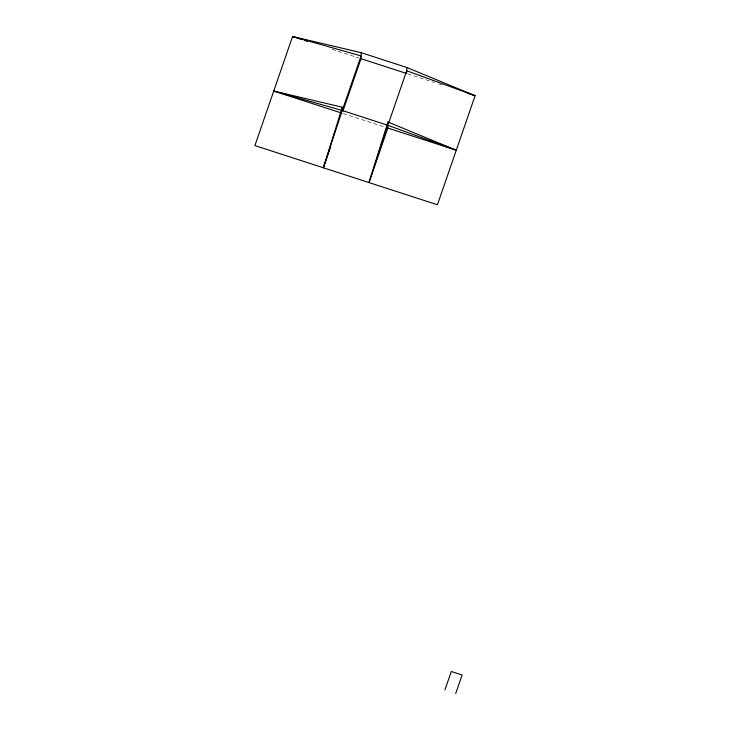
<?xml version="1.0" encoding="UTF-8"?>
<svg xmlns="http://www.w3.org/2000/svg" width="730" height="730" viewBox="0 0 730 730"><rect width="100%" height="100%" fill="white"/><g stroke="black" fill="none" stroke-linecap="round" stroke-linejoin="round"><path stroke-width="0.55" stroke-dasharray="3.65 2.74" d="M332.132 49.33L358.877 57.998M407.714 73.84L434.459 82.508M438.73 83.895L443.01 85.282M343.246 113.579L384.637 127.002"/><path stroke-width="1.09" d="M342.306 107.21L323.353 167.772L342.242 110.486L342.306 107.21L273.732 91.04L341.111 112.885M342.918 111.097L361.012 58.692L361.14 52.679L292.566 36.5L254.898 145.571L437.434 204.765L475.102 95.694L406.774 67.47L361.14 52.679M387.812 128.033L387.94 122.01L456.268 150.225L387.812 128.033L368.988 182.564L387.94 122.01M406.665 72.58L406.774 67.47M368.988 182.564L387.876 125.286L342.242 110.486L273.732 91.04M342.242 110.486L361.067 55.954L292.566 36.5L302.193 39.621M323.353 167.772L330.736 146.383M388.615 123.142L406.701 70.746L475.102 95.694L467.611 93.258M444.908 689.996L451.304 671.472L462.117 674.976L455.721 693.5M304.328 40.314L307.54 41.355M361.012 58.692L406.647 73.493M387.876 125.286L456.268 150.225"/></g></svg>
